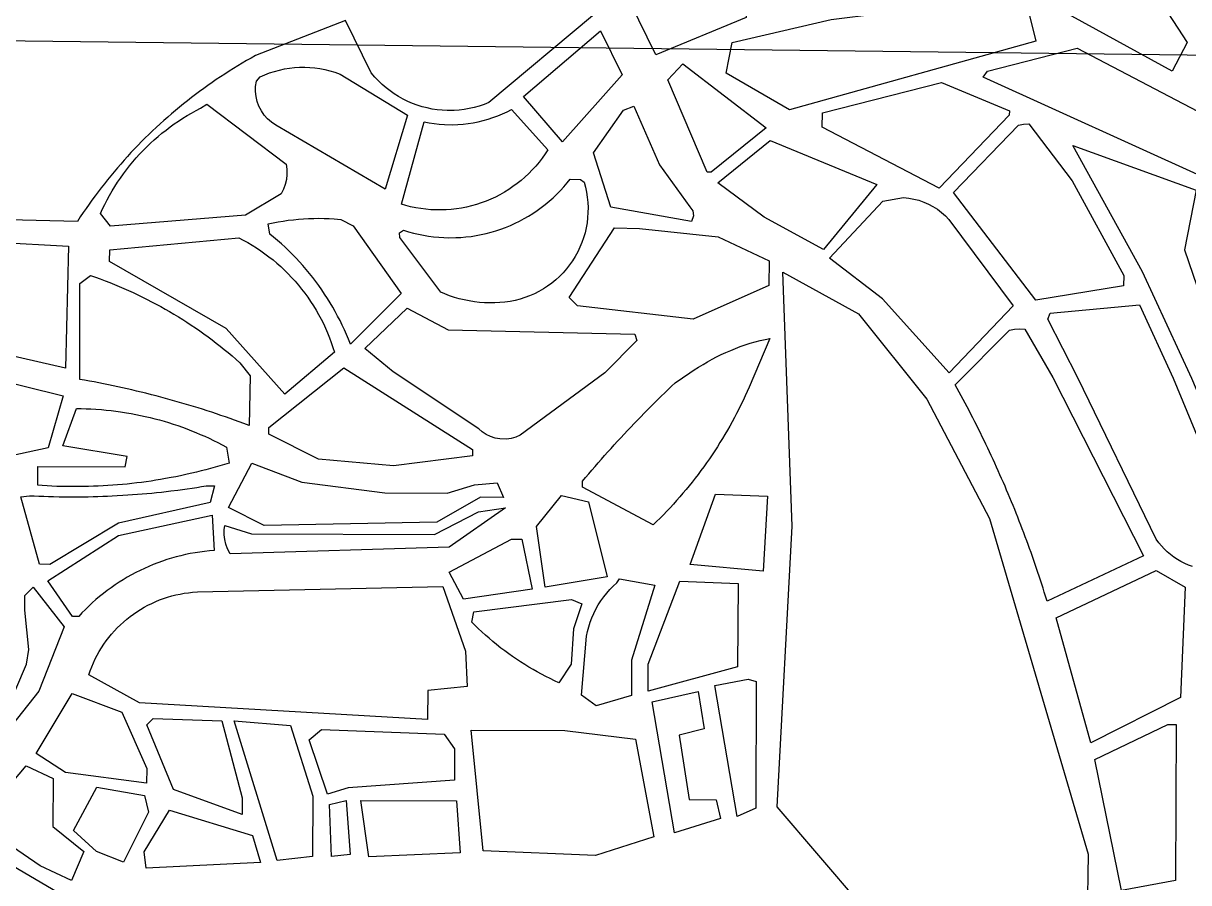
# Model space of a CAD drawing. Extents: x 407811 to 416949, y 4498993 to 4508589.
# Drawn here: x 411523 to 412237, y 4499510 to 4500037 of the extents above; entities that cross this region are included whole.
import ezdxf

# ---------------------------------------------------------------- set-up
doc = ezdxf.new("R2010")
doc.units = 0
doc.header["$LTSCALE"] = 40
doc.header["$MEASUREMENT"] = 0
doc.layers.add('Images', color=253, linetype='CONTINUOUS')
doc.layers.add('υπόλοιπο θεσσαλονίκης', color=7, linetype='CONTINUOUS')
picture_1 = doc.add_image_def('image1.tif', size_in_pixel=(10278, 10088))

msp = doc.modelspace()

# ---------------------------------------------------------------- linework, layer by layer
at = {"layer": 'υπόλοιπο θεσσαλονίκης'}
for points in [[(412160.82, 4500129.02), (412191.8, 4500130.22), (412213.03, 4500061.1), (412236.31, 4500024.97), (412227, 4500007.41), (412159.25, 4500044.61), (412160.82, 4500129.02)], [(411895.03, 4500049.64), (411917.35, 4500079.6), (411958.17, 4500086.25), (411961.89, 4500082.35), (411965.98, 4500040.33), (411910.78, 4500017.5), (411895.03, 4500049.64)], [(411957.57, 4500025.11), (412018.05, 4500039.08), (412136.6, 4500054.04), (412143.56, 4500025.91), (411992.59, 4499983.79), (411953.73, 4500006.31), (411957.57, 4500025.11)], [(411829.67, 4499991.98), (411876.82, 4500032.29), (411890.16, 4500005.29), (411853.6, 4499964.24), (411829.67, 4499991.98)], [(412168.87, 4500021.5), (412255.48, 4499976.23), (412247.05, 4499942.13), (412111.26, 4500003.82), (412113.89, 4500007.57), (412168.87, 4500021.5)], [(411758.67, 4499980.48), (411744.88, 4499935.08), (411677.86, 4499974.45), (411675.26, 4499976.2), (411672.9, 4499978.26), (411670.81, 4499980.6), (411669.04, 4499983.18), (411667.59, 4499985.96), (411666.51, 4499988.89), (411665.8, 4499991.94), (411665.47, 4499995.07), (411665.54, 4499998.19), (411666, 4500001.29), (411668.3, 4500003.95), (411671.16, 4500005.24), (411674.08, 4500006.37), (411677.05, 4500007.35), (411680.08, 4500008.17), (411683.14, 4500008.84), (411686.23, 4500009.36), (411689.34, 4500009.71), (411692.47, 4500009.9), (411695.6, 4500009.95), (411698.73, 4500009.82), (411701.85, 4500009.53), (411704.96, 4500009.09), (411708.03, 4500008.48), (411711.07, 4500007.73), (411714.07, 4500006.8), (411717.33, 4500005.61), (411758.67, 4499980.48)], [(411918.04, 4500002.08), (411927.18, 4500012.03), (411978.35, 4499972.69), (411944.66, 4499945.54), (411942.12, 4499945.6), (411918.04, 4500002.08)], [(412012.88, 4499982.03), (412085.77, 4500000.62), (412127.29, 4499983.11), (412127.23, 4499980.57), (412084.22, 4499935.85), (412012.67, 4499973.15), (412012.88, 4499982.03)], [(411635.55, 4499987.24), (411684.24, 4499950.5), (411684.67, 4499947.4), (411684.72, 4499944.27), (411684.4, 4499941.15), (411683.71, 4499938.09), (411682.66, 4499935.15), (411681.26, 4499932.34), (411659.35, 4499919.33), (411576.58, 4499912.42), (411570.41, 4499920.19), (411571.71, 4499923.03), (411573.09, 4499925.86), (411574.53, 4499928.64), (411576.03, 4499931.39), (411577.6, 4499934.1), (411579.23, 4499936.77), (411580.93, 4499939.41), (411582.68, 4499942.01), (411584.5, 4499944.56), (411586.38, 4499947.08), (411588.31, 4499949.53), (411590.3, 4499951.96), (411592.35, 4499954.33), (411594.46, 4499956.65), (411596.62, 4499958.92), (411598.83, 4499961.14), (411601.09, 4499963.31), (411603.4, 4499965.42), (411605.77, 4499967.47), (411608.18, 4499969.49), (411610.64, 4499971.43), (411613.14, 4499973.31), (411615.69, 4499975.14), (411618.27, 4499976.9), (411620.9, 4499978.6), (411623.57, 4499980.25), (411626.28, 4499981.83), (411629.02, 4499983.35), (411631.8, 4499984.79), (411635.55, 4499987.24)], [(411768.74, 4499976.43), (411771.81, 4499975.84), (411774.91, 4499975.36), (411778.03, 4499975.02), (411781.15, 4499974.79), (411786.37, 4499974.7), (411789.5, 4499974.8), (411792.63, 4499975.04), (411795.74, 4499975.4), (411798.84, 4499975.89), (411801.91, 4499976.49), (411804.96, 4499977.23), (411807.97, 4499978.08), (411810.95, 4499979.05), (411813.89, 4499980.14), (411816.78, 4499981.35), (411819.62, 4499982.67), (411822.3, 4499984.04), (411844.58, 4499959.38), (411842.88, 4499956.75), (411841.06, 4499954.19), (411839.15, 4499951.71), (411837.14, 4499949.31), (411835.03, 4499946.98), (411832.84, 4499944.75), (411830.55, 4499942.61), (411828.18, 4499940.55), (411825.74, 4499938.59), (411823.21, 4499936.74), (411820.62, 4499934.98), (411817.95, 4499933.34), (411815.22, 4499931.8), (411812.43, 4499930.36), (411809.59, 4499929.04), (411806.7, 4499927.84), (411803.76, 4499926.75), (411800.78, 4499925.79), (411797.76, 4499924.93), (411794.71, 4499924.21), (411791.64, 4499923.61), (411788.54, 4499923.12), (411785.43, 4499922.77), (411782.3, 4499922.54), (411779.17, 4499922.43), (411776.04, 4499922.45), (411772.91, 4499922.59), (411769.79, 4499922.85), (411766.68, 4499923.25), (411763.59, 4499923.77), (411760.52, 4499924.41), (411757.48, 4499925.17), (411754.83, 4499925.94), (411768.74, 4499976.43)], [(411872.5, 4499957.44), (411890.92, 4499983.68), (411897.33, 4499986.06), (411912.99, 4499950.11), (411931.44, 4499924.26), (411933.33, 4499921.81), (411933.84, 4499918.75), (411932.5, 4499915.34), (411883.14, 4499924.15), (411872.5, 4499957.44)], [(412093.05, 4499933.11), (412132.9, 4499974.36), (412135.98, 4499975.1), (412139.14, 4499975.3), (412165.67, 4499940.26), (412197.33, 4499882.33), (412197.18, 4499875.98), (412143.59, 4499867.1), (412093.05, 4499933.11)], [(411948.75, 4499939.06), (411980.7, 4499965.01), (412046.15, 4499938.04), (412013.43, 4499898.16), (411977.05, 4499918.09), (411948.75, 4499939.06)], [(412239.03, 4499819.08), (412208.82, 4499884.6), (412166.18, 4499961.85), (412241.79, 4499934.63), (412234.56, 4499897.96), (412254.76, 4499839.03), (412258.09, 4499818.62), (412260.83, 4499789.26), (412284.73, 4499720.35), (412280.91, 4499720.37), (412239.03, 4499819.08)], [(411864.48, 4499941.11), (411866.77, 4499939.37), (411867.59, 4499936.35), (411868.24, 4499933.28), (411868.72, 4499930.19), (411869.03, 4499927.07), (411869.18, 4499923.94), (411869.15, 4499920.81), (411868.95, 4499917.68), (411868.58, 4499914.56), (411868.03, 4499911.48), (411867.33, 4499908.43), (411866.45, 4499905.42), (411865.41, 4499902.46), (411864.22, 4499899.57), (411862.86, 4499896.75), (411861.35, 4499893.99), (411859.7, 4499891.33), (411857.9, 4499888.77), (411855.96, 4499886.31), (411853.9, 4499883.95), (411851.7, 4499881.71), (411849.39, 4499879.6), (411846.97, 4499877.62), (411844.44, 4499875.77), (411841.81, 4499874.06), (411839.09, 4499872.5), (411836.29, 4499871.08), (411833.42, 4499869.83), (411830.49, 4499868.73), (411827.5, 4499867.8), (411824.46, 4499867.02), (411821.39, 4499866.42), (411818.28, 4499865.99), (411815.16, 4499865.7), (411812.03, 4499865.54), (411808.9, 4499865.51), (411805.77, 4499865.6), (411802.64, 4499865.83), (411799.53, 4499866.19), (411796.43, 4499866.66), (411793.36, 4499867.28), (411790.31, 4499868.02), (411787.3, 4499868.88), (411784.33, 4499869.86), (411781.39, 4499870.97), (411778.96, 4499872.01), (411753.89, 4499905.48), (411753.66, 4499908.46), (411756.15, 4499910.1), (411759.25, 4499909.05), (411762.27, 4499908.24), (411765.32, 4499907.52), (411768.39, 4499906.9), (411771.49, 4499906.4), (411774.59, 4499905.99), (411777.71, 4499905.7), (411780.84, 4499905.51), (411783.97, 4499905.42), (411788.15, 4499905.47), (411791.28, 4499905.64), (411794.4, 4499905.9), (411797.52, 4499906.27), (411800.61, 4499906.75), (411803.69, 4499907.33), (411806.75, 4499908.02), (411809.78, 4499908.81), (411812.79, 4499909.7), (411815.76, 4499910.69), (411818.7, 4499911.78), (411821.59, 4499912.98), (411824.45, 4499914.26), (411827.26, 4499915.65), (411830.03, 4499917.13), (411832.74, 4499918.69), (411835.39, 4499920.35), (411837.99, 4499922.11), (411840.53, 4499923.94), (411843.01, 4499925.87), (411845.41, 4499927.87), (411847.75, 4499929.96), (411850.02, 4499932.12), (411852.21, 4499934.36), (411854.33, 4499936.68), (411856.37, 4499939.05), (411858.13, 4499941.26), (411864.48, 4499941.11)], [(412017.12, 4499892.99), (412049.72, 4499927.79), (412062.48, 4499930.02), (412065.63, 4499929.7), (412068.75, 4499929.15), (412071.81, 4499928.34), (412074.8, 4499927.31), (412077.71, 4499926.04), (412080.5, 4499924.55), (412083.18, 4499922.86), (412085.71, 4499920.95), (412088.09, 4499918.86), (412090.3, 4499916.59), (412129.53, 4499863.63), (412090.42, 4499822.63), (412049.57, 4499868.08), (412017.12, 4499892.99)], [(411754.8, 4499871.31), (411723.56, 4499840.3), (411722.41, 4499843.21), (411721.2, 4499846.1), (411719.93, 4499848.97), (411718.61, 4499851.81), (411717.24, 4499854.63), (411715.8, 4499857.41), (411714.32, 4499860.17), (411712.78, 4499862.9), (411711.18, 4499865.6), (411709.53, 4499868.27), (411707.83, 4499870.89), (411706.08, 4499873.49), (411704.28, 4499876.06), (411702.42, 4499878.59), (411700.52, 4499881.08), (411698.57, 4499883.53), (411696.57, 4499885.94), (411694.52, 4499888.31), (411692.43, 4499890.64), (411690.29, 4499892.94), (411688.1, 4499895.18), (411685.87, 4499897.39), (411683.6, 4499899.54), (411681.29, 4499901.65), (411678.93, 4499903.72), (411676.54, 4499905.75), (411674.32, 4499907.54), (411673.2, 4499913.92), (411676.27, 4499914.57), (411679.35, 4499915.14), (411682.44, 4499915.65), (411685.54, 4499916.1), (411688.66, 4499916.47), (411691.77, 4499916.77), (411694.9, 4499917.01), (411698.03, 4499917.18), (411701.16, 4499917.28), (411704.29, 4499917.32), (411707.43, 4499917.28), (411710.56, 4499917.17), (411713.69, 4499917), (411717.75, 4499916.67), (411725.28, 4499912.67), (411754.8, 4499871.31)], [(411885.38, 4499911.39), (411900.62, 4499911.03), (411948.8, 4499906.06), (411980.22, 4499891.34), (411979.86, 4499876.09), (411933.62, 4499855.6), (411862.64, 4499863.65), (411857.68, 4499868.85), (411885.38, 4499911.39)], [(411505.2, 4499835.59), (411506.45, 4499902.66), (411550.87, 4499900.33), (411549.09, 4499825.4), (411505.2, 4499835.59)], [(411576.21, 4499897.98), (411655.21, 4499905.46), (411657.99, 4499904), (411660.72, 4499902.48), (411663.42, 4499900.88), (411666.07, 4499899.21), (411668.67, 4499897.47), (411671.23, 4499895.65), (411673.73, 4499893.77), (411676.19, 4499891.82), (411678.59, 4499889.8), (411680.93, 4499887.73), (411683.22, 4499885.58), (411685.45, 4499883.38), (411687.61, 4499881.11), (411689.72, 4499878.8), (411691.76, 4499876.41), (411693.73, 4499873.98), (411695.64, 4499871.5), (411697.48, 4499868.96), (411699.25, 4499866.38), (411700.95, 4499863.74), (411702.58, 4499861.06), (411704.14, 4499858.34), (411705.62, 4499855.57), (411707.02, 4499852.78), (411708.35, 4499849.94), (411709.6, 4499847.07), (411710.77, 4499844.16), (411711.86, 4499841.22), (411712.88, 4499838.25), (411713.81, 4499835.26), (411683.42, 4499809.49), (411647.53, 4499849.74), (411576.06, 4499890.83), (411576.21, 4499897.98)], [(411557.82, 4499824.98), (411557.95, 4499877.29), (411564.42, 4499882.22), (411567.38, 4499881.19), (411570.33, 4499880.14), (411573.27, 4499879.05), (411576.2, 4499877.92), (411579.11, 4499876.76), (411582, 4499875.56), (411584.89, 4499874.33), (411587.75, 4499873.07), (411590.61, 4499871.76), (411593.44, 4499870.43), (411596.26, 4499869.07), (411599.07, 4499867.66), (411601.85, 4499866.23), (411604.62, 4499864.77), (411607.37, 4499863.27), (411610.11, 4499861.74), (411612.82, 4499860.17), (411615.52, 4499858.57), (411618.2, 4499856.94), (411620.86, 4499855.28), (411623.49, 4499853.59), (411626.11, 4499851.87), (411628.71, 4499850.11), (411631.28, 4499848.33), (411633.84, 4499846.51), (411636.37, 4499844.67), (411638.88, 4499842.79), (411641.37, 4499840.88), (411643.83, 4499838.94), (411646.27, 4499836.99), (411648.69, 4499834.99), (411651.08, 4499832.97), (411653.45, 4499830.91), (411655.8, 4499828.84), (411662.26, 4499820.77), (411661.57, 4499790.4), (411658.25, 4499791.64), (411655.47, 4499792.65), (411652.69, 4499793.65), (411649.9, 4499794.64), (411647.11, 4499795.62), (411644.32, 4499796.58), (411641.51, 4499797.52), (411638.71, 4499798.45), (411635.9, 4499799.37), (411633.08, 4499800.27), (411630.26, 4499801.15), (411627.44, 4499802.03), (411624.61, 4499802.88), (411621.77, 4499803.72), (411618.93, 4499804.55), (411616.09, 4499805.36), (411613.24, 4499806.16), (411610.39, 4499806.95), (411607.54, 4499807.71), (411604.68, 4499808.46), (411601.82, 4499809.21), (411598.38, 4499810.08), (411595.51, 4499810.78), (411592.63, 4499811.46), (411589.75, 4499812.15), (411586.87, 4499812.81), (411583.99, 4499813.45), (411581.1, 4499814.09), (411578.21, 4499814.7), (411575.31, 4499815.3), (411572.41, 4499815.89), (411569.51, 4499816.45), (411566.61, 4499817.02), (411563.7, 4499817.55), (411560.79, 4499818.08), (411557.79, 4499818.61), (411557.82, 4499824.98)], [(411988.48, 4499884.33), (412034.96, 4499858.77), (412076.79, 4499806.49), (412115.13, 4499733.29), (412175.54, 4499527.64), (412174.38, 4499450.96), (412131.39, 4499457.93), (412102.35, 4499447.47), (412061.68, 4499467.22), (411985, 4499556.69), (411994.29, 4499728.64), (411988.48, 4499884.33)], [(411749.84, 4499823.15), (411732.39, 4499837.54), (411758.39, 4499862.33), (411783.5, 4499849.03), (411897.81, 4499846.3), (411898.99, 4499842.45), (411879.45, 4499822.59), (411827.7, 4499784.48), (411825, 4499783.28), (411822.16, 4499782.46), (411819.24, 4499782.03), (411815.11, 4499782.11), (411812.2, 4499782.66), (411809.4, 4499783.59), (411806.75, 4499784.9), (411804.31, 4499786.56), (411802.24, 4499788.4), (411749.84, 4499823.15)], [(412094.07, 4499815.35), (412127.37, 4499848.7), (412130.45, 4499849.43), (412133.61, 4499849.69), (412136.81, 4499849.47), (412153.9, 4499819.84), (412209.53, 4499710.44), (412150.42, 4499682.65), (412149.47, 4499685.72), (412148.71, 4499688.17), (412147.94, 4499690.62), (412147.15, 4499693.07), (412146.36, 4499695.5), (412145.56, 4499697.94), (412144.75, 4499700.38), (412143.93, 4499702.81), (412143.1, 4499705.24), (412142.26, 4499707.67), (412141.41, 4499710.1), (412140.56, 4499712.52), (412139.69, 4499714.94), (412138.82, 4499717.35), (412137.93, 4499719.76), (412137.04, 4499722.17), (412136.14, 4499724.57), (412135.23, 4499726.97), (412134.31, 4499729.37), (412133.38, 4499731.77), (412132.44, 4499734.16), (412131.5, 4499736.54), (412130.54, 4499738.92), (412129.58, 4499741.3), (412128.6, 4499743.68), (412127.62, 4499746.05), (412126.63, 4499748.43), (412125.63, 4499750.79), (412124.62, 4499753.15), (412123.6, 4499755.51), (412122.57, 4499757.86), (412121.54, 4499760.21), (412120.49, 4499762.55), (412119.44, 4499764.9), (412118.38, 4499767.24), (412117.31, 4499769.57), (412116.23, 4499771.9), (412115.14, 4499774.22), (412114.04, 4499776.55), (412112.94, 4499778.87), (412111.82, 4499781.18), (412110.7, 4499783.49), (412109.57, 4499785.8), (412108.42, 4499788.09), (412107.28, 4499790.39), (412106.12, 4499792.68), (412104.95, 4499794.97), (412103.78, 4499797.25), (412102.59, 4499799.53), (412101.4, 4499801.8), (412100.2, 4499804.07), (412098.99, 4499806.34), (412097.77, 4499808.6), (412096.54, 4499810.86), (412095.31, 4499813.11), (412094.07, 4499815.35)], [(411980.59, 4499843.67), (411967.84, 4499813.83), (411966.65, 4499811.12), (411965.42, 4499808.44), (411964.17, 4499805.75), (411962.88, 4499803.1), (411961.56, 4499800.45), (411960.22, 4499797.81), (411958.84, 4499795.2), (411957.43, 4499792.6), (411956, 4499790.01), (411954.54, 4499787.44), (411953.04, 4499784.89), (411951.52, 4499782.36), (411949.97, 4499779.84), (411948.39, 4499777.34), (411946.79, 4499774.85), (411945.15, 4499772.39), (411943.49, 4499769.95), (411941.8, 4499767.53), (411940.08, 4499765.12), (411938.34, 4499762.73), (411936.57, 4499760.36), (411934.77, 4499758.01), (411932.94, 4499755.69), (411931.09, 4499753.38), (411929.22, 4499751.1), (411927.31, 4499748.83), (411925.39, 4499746.59), (411923.43, 4499744.38), (411921.46, 4499742.17), (411919.45, 4499740), (411917.43, 4499737.85), (411915.37, 4499735.71), (411913.3, 4499733.61), (411911.2, 4499731.53), (411908.99, 4499729.39), (411865.78, 4499752.48), (411865.79, 4499756.3), (411867.7, 4499758.57), (411869.62, 4499760.82), (411871.54, 4499763.06), (411873.48, 4499765.3), (411875.42, 4499767.53), (411877.37, 4499769.74), (411879.33, 4499771.96), (411881.3, 4499774.17), (411883.28, 4499776.36), (411885.27, 4499778.55), (411887.27, 4499780.72), (411889.27, 4499782.9), (411891.28, 4499785.07), (411893.31, 4499787.22), (411895.34, 4499789.37), (411897.38, 4499791.5), (411899.43, 4499793.64), (411901.49, 4499795.75), (411903.55, 4499797.87), (411905.63, 4499799.97), (411907.71, 4499802.08), (411909.8, 4499804.16), (411911.9, 4499806.25), (411914.01, 4499808.31), (411916.13, 4499810.38), (411918.25, 4499812.43), (411920.39, 4499814.48), (411922.53, 4499816.52), (411931.56, 4499822.61), (411934.26, 4499824.45), (411936.92, 4499826.17), (411939.62, 4499827.83), (411942.36, 4499829.42), (411945.14, 4499830.94), (411947.95, 4499832.41), (411950.79, 4499833.81), (411953.67, 4499835.13), (411956.57, 4499836.39), (411959.51, 4499837.58), (411962.47, 4499838.71), (411965.46, 4499839.76), (411968.47, 4499840.74), (411971.52, 4499841.61), (411974.58, 4499842.4), (411977.67, 4499843.11), (411980.59, 4499843.67)], [(411673.68, 4499789.14), (411719.6, 4499825.66), (411798.36, 4499775.67), (411798.35, 4499771.84), (411749.92, 4499765.65), (411704.07, 4499769.64), (411673.57, 4499785.05), (411673.68, 4499789.14)], [(411479.85, 4499764.1), (411458.43, 4499816.42), (411463.54, 4499820.23), (411500.48, 4499820.09), (411547.56, 4499808.45), (411538.51, 4499776.63), (411479.85, 4499764.1)], [(411555.76, 4499800.78), (411558.72, 4499800.73), (411561.67, 4499800.66), (411564.63, 4499800.54), (411567.58, 4499800.36), (411571.12, 4499800.1), (411574.06, 4499799.82), (411577, 4499799.51), (411579.94, 4499799.15), (411582.86, 4499798.74), (411586.37, 4499798.2), (411589.28, 4499797.7), (411592.19, 4499797.15), (411595.09, 4499796.56), (411597.97, 4499795.92), (411600.85, 4499795.25), (411603.72, 4499794.53), (411606.57, 4499793.75), (411609.42, 4499792.95), (411612.25, 4499792.1), (411615.06, 4499791.19), (411617.87, 4499790.26), (411620.66, 4499789.28), (411623.43, 4499788.26), (411626.19, 4499787.18), (411628.93, 4499786.08), (411631.65, 4499784.93), (411634.36, 4499783.74), (411637.05, 4499782.51), (411639.72, 4499781.24), (411642.36, 4499779.92), (411644.99, 4499778.56), (411647.6, 4499777.17), (411649.29, 4499767.3), (411646.46, 4499766.43), (411643.63, 4499765.58), (411640.79, 4499764.77), (411637.94, 4499763.98), (411635.08, 4499763.22), (411632.22, 4499762.49), (411629.35, 4499761.77), (411626.47, 4499761.1), (411623.59, 4499760.44), (411619.54, 4499759.57), (411616.64, 4499758.97), (411613.74, 4499758.42), (411610.25, 4499757.78), (411607.34, 4499757.27), (411604.42, 4499756.8), (411601.5, 4499756.34), (411598.57, 4499755.93), (411595.64, 4499755.53), (411592.71, 4499755.17), (411589.77, 4499754.82), (411586.83, 4499754.5), (411583.89, 4499754.23), (411580.94, 4499753.96), (411577.99, 4499753.74), (411575.04, 4499753.53), (411572.09, 4499753.36), (411569.14, 4499753.21), (411566.18, 4499753.1), (411563.23, 4499753), (411560.27, 4499752.94), (411557.32, 4499752.9), (411553.77, 4499752.89), (411549.63, 4499752.93), (411546.67, 4499753), (411543.72, 4499753.08), (411540.76, 4499753.21), (411537.81, 4499753.35), (411534.86, 4499753.53), (411532.04, 4499753.72), (411532.09, 4499765.19), (411585.59, 4499764.99), (411586.89, 4499771.35), (411547.43, 4499777.87), (411555.76, 4499800.78)], [(411649, 4499740.02), (411663.3, 4499767.25), (411693.82, 4499755.66), (411744.75, 4499749.11), (411782.96, 4499748.97), (411799.55, 4499754), (411813.56, 4499755.23), (411817.35, 4499746.29), (411803.33, 4499746.34), (411776.52, 4499731.15), (411670.78, 4499728.99), (411649, 4499740.02)], [(411842.9, 4499691.29), (411837.65, 4499728.38), (411853.02, 4499747.43), (411869.56, 4499743.55), (411880.83, 4499697.63), (411842.9, 4499691.29)], [(411931.81, 4499705.09), (411947.29, 4499748.35), (411979.13, 4499746.97), (411976.38, 4499701.1), (411931.81, 4499705.09)], [(411650.01, 4499711.73), (411648.39, 4499714.88), (411647.38, 4499717.66), (411646.69, 4499720.53), (411646.33, 4499723.46), (411646.31, 4499726.42), (411646.58, 4499729.08), (411663.11, 4499723.92), (411775.21, 4499723.5), (411802.02, 4499737.43), (411818.59, 4499739.91), (411784.09, 4499715.83), (411650.01, 4499711.73)], [(411581.59, 4499722.95), (411638.96, 4499735.47), (411640.14, 4499713.82), (411637.2, 4499713.56), (411634.26, 4499713.24), (411631.33, 4499712.84), (411628.41, 4499712.37), (411625.5, 4499711.84), (411622.61, 4499711.23), (411619.73, 4499710.57), (411616.86, 4499709.83), (411614.02, 4499709.02), (411611.19, 4499708.15), (411608.39, 4499707.21), (411605.61, 4499706.2), (411602.86, 4499705.13), (411600.13, 4499704), (411597.43, 4499702.79), (411594.75, 4499701.53), (411592.11, 4499700.2), (411589.5, 4499698.81), (411586.93, 4499697.36), (411584.39, 4499695.85), (411581.88, 4499694.28), (411579.42, 4499692.64), (411576.99, 4499690.95), (411574.6, 4499689.2), (411572.26, 4499687.4), (411569.96, 4499685.55), (411567.7, 4499683.64), (411565.49, 4499681.67), (411563.33, 4499679.66), (411561.22, 4499677.59), (411559.15, 4499675.47), (411557.17, 4499673.34), (411553.35, 4499673.36), (411538.15, 4499695.07), (411581.59, 4499722.95)], [(411784.03, 4499700.54), (411822.33, 4499720.78), (411828.7, 4499720.77), (411834.94, 4499690.16), (411792.87, 4499683.94), (411784.03, 4499700.54)], [(412155.87, 4499672.41), (412217.14, 4499701.49), (412234.93, 4499691.23), (412232.09, 4499623.7), (412177.19, 4499595.87), (412155.87, 4499672.41)], [(411888.47, 4499696.33), (411910.1, 4499692.42), (411895.89, 4499646.6), (411895.8, 4499624.94), (411874.12, 4499618.65), (411865.23, 4499625.06), (411868.21, 4499661.2), (411868.81, 4499664.1), (411869.57, 4499666.96), (411870.46, 4499669.78), (411871.51, 4499672.53), (411872.7, 4499675.25), (411874.02, 4499677.89), (411875.48, 4499680.45), (411877.08, 4499682.95), (411878.8, 4499685.35), (411880.64, 4499687.66), (411882.6, 4499689.88), (411884.67, 4499691.98), (411886.85, 4499693.98), (411888.47, 4499696.33)], [(411906, 4499627.46), (411906.07, 4499644.02), (411925.4, 4499694.92), (411961.06, 4499693.52), (411960.84, 4499642.54), (411906, 4499627.46)], [(411505.9, 4499599.62), (411525.2, 4499644.15), (411526.51, 4499653.07), (411524.07, 4499677.29), (411524.1, 4499686.21), (411529.22, 4499691.29), (411548.22, 4499667), (411532.77, 4499627.56), (411509.71, 4499598.34), (411505.9, 4499599.62)], [(411594.4, 4499620.41), (411563.38, 4499637.64), (411564.24, 4499640.09), (411565.18, 4499642.53), (411566.2, 4499644.93), (411567.31, 4499647.29), (411568.5, 4499649.6), (411569.78, 4499651.88), (411571.13, 4499654.1), (411572.56, 4499656.28), (411574.07, 4499658.42), (411575.65, 4499660.49), (411577.3, 4499662.5), (411579.02, 4499664.46), (411580.81, 4499666.34), (411582.67, 4499668.17), (411584.59, 4499669.94), (411586.57, 4499671.63), (411588.61, 4499673.25), (411590.71, 4499674.8), (411592.86, 4499676.27), (411595.06, 4499677.66), (411597.31, 4499678.99), (411599.6, 4499680.22), (411601.94, 4499681.38), (411604.32, 4499682.45), (411606.73, 4499683.44), (411609.17, 4499684.34), (411611.65, 4499685.16), (411614.15, 4499685.88), (411616.68, 4499686.52), (411619.23, 4499687.07), (411621.79, 4499687.53), (411624.37, 4499687.89), (411626.96, 4499688.17), (411629.84, 4499688.36), (411780.17, 4499691.63), (411794.01, 4499652.08), (411795.19, 4499630.41), (411770.98, 4499627.96), (411770.9, 4499610.11), (411594.4, 4499620.41)], [(411799.21, 4499676.27), (411859.11, 4499683.7), (411865.47, 4499681.12), (411860.31, 4499665.85), (411858.94, 4499644.2), (411851.25, 4499632.75), (411848.56, 4499633.99), (411845.9, 4499635.27), (411843.26, 4499636.59), (411840.64, 4499637.96), (411838.04, 4499639.37), (411835.47, 4499640.83), (411832.92, 4499642.33), (411830.4, 4499643.87), (411827.9, 4499645.46), (411825.43, 4499647.08), (411822.99, 4499648.75), (411820.58, 4499650.46), (411818.19, 4499652.21), (411815.84, 4499653.99), (411813.05, 4499656.19), (411810.76, 4499658.06), (411808.51, 4499659.98), (411806.29, 4499661.92), (411804.09, 4499663.91), (411801.94, 4499665.93), (411799.82, 4499668), (411797.91, 4499669.9), (411799.21, 4499676.27)], [(411946.78, 4499631.13), (411967.18, 4499634.88), (411972.27, 4499633.58), (411971.93, 4499555.85), (411960.45, 4499550.79), (411946.78, 4499631.13)], [(411531.13, 4499589.46), (411553.14, 4499626.21), (411583.67, 4499614.62), (411598.8, 4499580.16), (411598.77, 4499571.24), (411549.11, 4499577.8), (411531.13, 4499589.46)], [(411908.52, 4499621.07), (411936.57, 4499627.34), (411940.3, 4499604.39), (411924.99, 4499600.62), (411931.19, 4499561.1), (411947.75, 4499561.04), (411950.25, 4499549.55), (411922.19, 4499540.75), (411908.52, 4499621.07)], [(411644.79, 4499609.3), (411657.32, 4499562.11), (411657.28, 4499551.91), (411615.31, 4499567.36), (411598.92, 4499606.92), (411602.76, 4499610.73), (411644.79, 4499609.3)], [(411652.43, 4499609.28), (411686.81, 4499606.6), (411700.64, 4499563.22), (411700.48, 4499526.27), (411678.81, 4499523.8), (411652.43, 4499609.28)], [(411705.91, 4499603.98), (411781.05, 4499601.15), (411787.38, 4499592.21), (411787.3, 4499573.1), (411722.31, 4499568.24), (411709.56, 4499564.46), (411698.24, 4499597.64), (411705.91, 4499603.98)], [(411797.62, 4499603.64), (411854.95, 4499603.43), (411898.23, 4499598.17), (411909.44, 4499538.24), (411873.72, 4499526.9), (411804.95, 4499529.71), (411797.62, 4499603.64)], [(412179.7, 4499585.67), (412224.38, 4499607.17), (412229.47, 4499607.15), (412229.06, 4499511.57), (412195.91, 4499505.32), (412179.7, 4499585.67)], [(411524.93, 4499581.71), (411541.45, 4499574.01), (411541.33, 4499544.7), (411560.37, 4499529.34), (411552.65, 4499511.52), (411533.58, 4499520.51), (411509.45, 4499537.16), (411497.98, 4499537.21), (411498.04, 4499549.95), (411524.93, 4499581.71)], [(411568.18, 4499568.8), (411597.46, 4499563.6), (411599.96, 4499553.4), (411584.54, 4499522.87), (411568.01, 4499529.31), (411554.06, 4499542.1), (411568.18, 4499568.8)], [(411710.81, 4499558.09), (411721.01, 4499560.6), (411723.41, 4499527.46), (411711.94, 4499526.22), (411710.81, 4499558.09)], [(411729.92, 4499560.56), (411788.52, 4499560.35), (411790.93, 4499528.48), (411734.87, 4499526.14), (411729.92, 4499560.56)], [(411598.54, 4499519), (411597.31, 4499529.2), (411612.71, 4499554.62), (411663.59, 4499539.15), (411668.62, 4499522.56), (411598.54, 4499519)], [(411499.15, 4499511.72), (411505.58, 4499526.99), (411544.97, 4499503.9), (411537.26, 4499488.64), (411499.15, 4499511.72)]]:
    msp.add_lwpolyline(points, close=True, dxfattribs=at)
for points in [[(411871.95, 4500041.31), (411808.42, 4499988.19), (411805.5, 4499987.04), (411802.53, 4499986.04), (411799.51, 4499985.2), (411796.45, 4499984.52), (411793.37, 4499983.98), (411790.25, 4499983.61), (411787.13, 4499983.4), (411782.95, 4499983.36), (411779.82, 4499983.51), (411776.7, 4499983.83), (411773.61, 4499984.3), (411770.54, 4499984.93), (411767.5, 4499985.72), (411764.51, 4499986.65), (411761.58, 4499987.75), (411758.7, 4499988.99), (411755.89, 4499990.37), (411753.15, 4499991.9), (411750.49, 4499993.56), (411747.93, 4499995.36), (411745.45, 4499997.27), (411743.08, 4499999.32), (411740.81, 4500001.49), (411738.66, 4500003.77), (411736.41, 4500006.43), (411720.65, 4500038.57), (411665.49, 4500017.02), (411662.75, 4500015.49), (411660.03, 4500013.94), (411657.33, 4500012.36), (411654.64, 4500010.75), (411651.96, 4500009.11), (411649.31, 4500007.45), (411646.67, 4500005.75), (411644.05, 4500004.05), (411641.45, 4500002.3), (411638.86, 4500000.53), (411636.29, 4499998.73), (411633.74, 4499996.91), (411631.21, 4499995.06), (411628.7, 4499993.18), (411626.21, 4499991.28), (411623.74, 4499989.35), (411621.29, 4499987.4), (411618.86, 4499985.43), (411616.44, 4499983.43), (411614.05, 4499981.39), (411611.68, 4499979.35), (411609.33, 4499977.27), (411607.01, 4499975.18), (411604.7, 4499973.06), (411602.42, 4499970.9), (411600.16, 4499968.74), (411597.92, 4499966.55), (411595.7, 4499964.33), (411593.5, 4499962.09), (411591.33, 4499959.84), (411589.18, 4499957.55), (411587.06, 4499955.25), (411584.96, 4499952.92), (411582.88, 4499950.58), (411580.83, 4499948.21), (411578.8, 4499945.82), (411576.8, 4499943.41), (411574.82, 4499940.98), (411572.86, 4499938.53), (411570.93, 4499936.06), (411569.03, 4499933.57), (411567.15, 4499931.07), (411565.3, 4499928.54), (411563.47, 4499925.99), (411561.67, 4499923.42), (411559.9, 4499920.84), (411558.15, 4499918.24), (411556.32, 4499915.45), (411505.51, 4499916.66)], [(412239.46, 4499703.94), (412237.05, 4499704.84), (412234.7, 4499705.87), (412232.42, 4499707.04), (412230.2, 4499708.34), (412228.06, 4499709.76), (412226.01, 4499711.3), (412224.04, 4499712.96), (412222.18, 4499714.72), (412220.41, 4499716.59), (412218.76, 4499718.55), (412217.22, 4499720.61), (412169.14, 4499819.48), (412169.14, 4499819.48), (412150.94, 4499855.49), (412152.3, 4499859.27), (412207.07, 4499864.31), (412227.6, 4499819.35), (412274.48, 4499706.38)], [(411521.74, 4499746.64), (411526.92, 4499747.36), (411529.87, 4499747.22), (411532.82, 4499747.08), (411535.78, 4499746.97), (411538.73, 4499746.87), (411541.69, 4499746.8), (411545.23, 4499746.73), (411550.55, 4499746.66), (411554.1, 4499746.65), (411557.06, 4499746.67), (411560.01, 4499746.69), (411562.97, 4499746.74), (411565.93, 4499746.8), (411568.88, 4499746.89), (411571.84, 4499746.98), (411574.79, 4499747.1), (411577.75, 4499747.23), (411580.7, 4499747.38), (411584.24, 4499747.59), (411587.19, 4499747.78), (411590.14, 4499747.99), (411593.09, 4499748.21), (411596.03, 4499748.45), (411598.98, 4499748.7), (411601.92, 4499748.98), (411604.86, 4499749.27), (411607.81, 4499749.59), (411610.74, 4499749.91), (411613.68, 4499750.26), (411617.79, 4499750.77), (411620.72, 4499751.16), (411623.65, 4499751.56), (411626.57, 4499751.99), (411629.5, 4499752.42), (411632.42, 4499752.88), (411635.22, 4499753.34), (411640.31, 4499753.32), (411637.72, 4499743.13), (411581.62, 4499730.59), (411539.47, 4499705.26), (411533.1, 4499705.29), (411521.74, 4499746.64)]]:
    msp.add_lwpolyline(points, dxfattribs=at)

# ---------------------------------------------------------------- pictures from other files: only their frames are drawn
at = {"layer": 'Images'}
image = msp.add_image(picture_1, insert=(408162.93, 4500066.58), size_in_units=(8683.96, 8523.43), rotation=-0.692303, dxfattribs=at)
image.dxf.flags = 15

doc.saveas('drawing.dxf')
